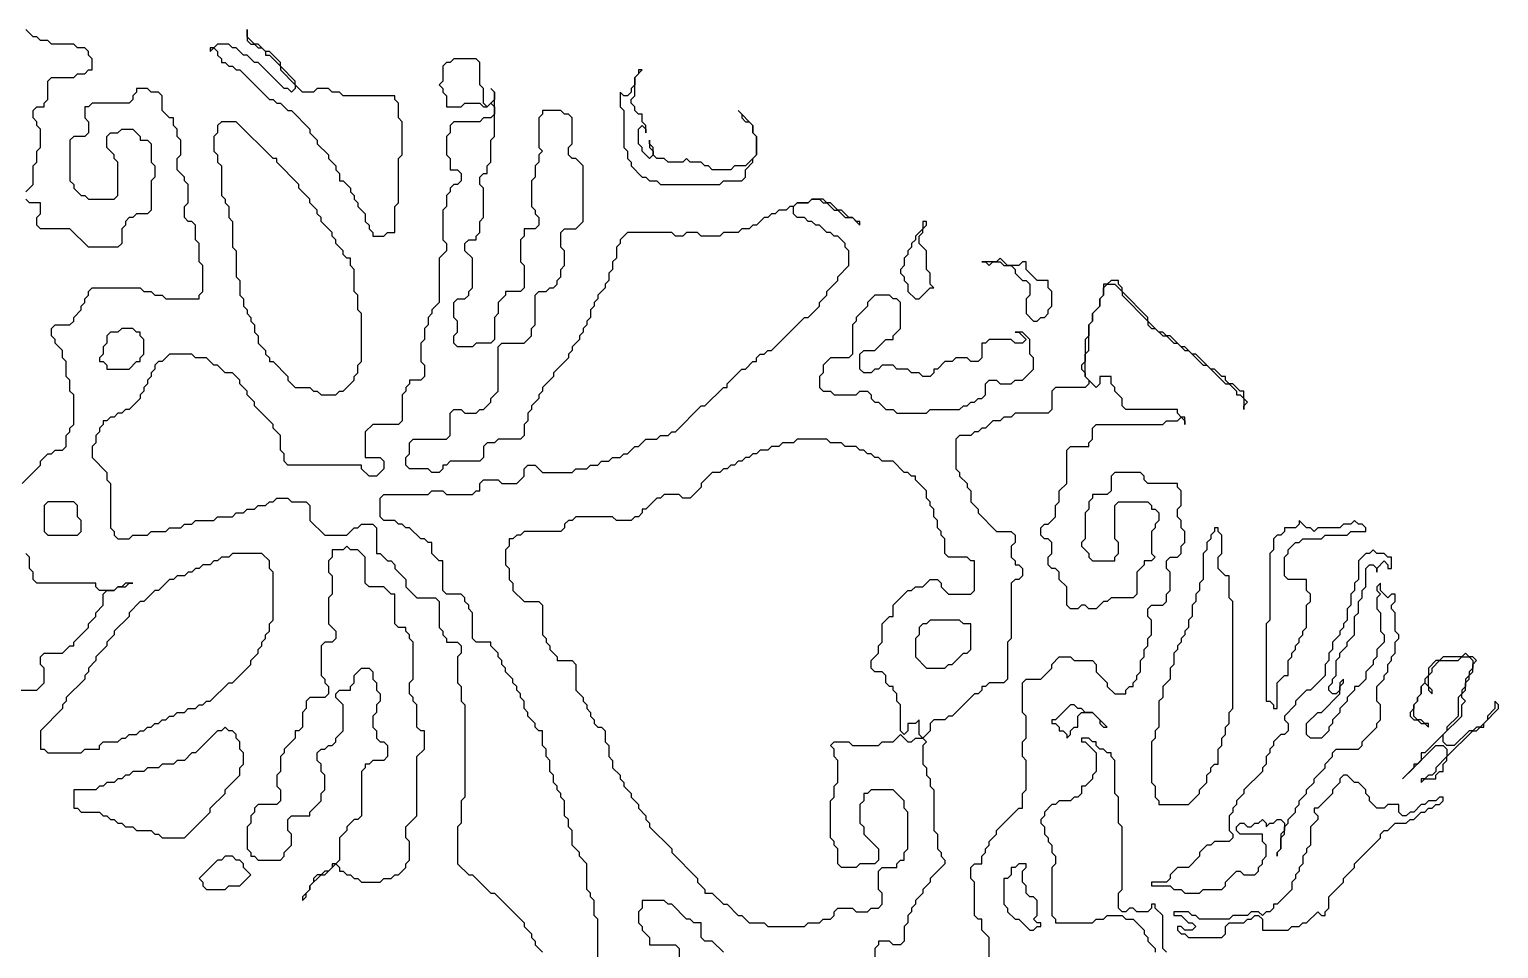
# Model space of a CAD drawing. Header units: metres. Extents: x 0 to 500, y 0 to 703.
# Drawn here: x 222.25 to 272, y 304.38 to 335.5 of the extents above; entities that cross this region are included whole.
import ezdxf

# ---------------------------------------------------------------- set-up
doc = ezdxf.new("R2010")
doc.units = ezdxf.units.M

msp = doc.modelspace()

# ---------------------------------------------------------------- linework, layer by layer
for points in [[(222.125, 330), (222.375, 330.25), (222.375, 330.875), (222.5, 331), (222.5, 331.375), (222.625, 331.5), (222.625, 332.125), (222.5, 332.25), (222.5, 332.375), (222.375, 332.5), (222.375, 332.75), (222.5, 332.875), (222.75, 332.875), (222.75, 333), (222.875, 333.125), (222.875, 333.75), (223, 333.875), (223.75, 333.875), (223.875, 334), (224.125, 334), (224.25, 334.125), (224.375, 334.125), (224.375, 334.5), (224.25, 334.625), (224.25, 334.75), (224.125, 334.875), (223.875, 334.875), (223.75, 335), (223, 335), (222.875, 335.125), (222.625, 335.125), (222.5, 335.25), (222.375, 335.25), (222.125, 335.5)], [(241.5, 303.375), (241.5, 305.375), (241.375, 305.5), (241.375, 306), (241.25, 306.125), (241.25, 306.25), (241.125, 306.375), (241.125, 307.25), (240.875, 307.5), (240.875, 307.625), (240.625, 307.875), (240.625, 308.375), (240.5, 308.5), (240.5, 308.75), (240.375, 308.875), (240.375, 309.375), (240.25, 309.5), (240.25, 309.625), (240.125, 309.75), (240.125, 309.875), (240, 310), (240, 310.25), (239.875, 310.375), (239.875, 310.75), (239.75, 310.875), (239.75, 311.125), (239.625, 311.25), (239.625, 311.75), (239.5, 311.75), (239.375, 311.875), (239.375, 312), (239.125, 312.25), (239.125, 312.375), (239, 312.5), (239, 312.75), (238.875, 312.875), (238.875, 313), (238.75, 313.125), (238.75, 313.25), (238.625, 313.375), (238.625, 313.5), (238.375, 313.75), (238.375, 313.875), (238.25, 314), (238.25, 314.125), (238.125, 314.25), (238.125, 314.375), (237.875, 314.625), (237.875, 314.75), (237.375, 314.75), (237.25, 314.875), (237.25, 315.75), (237.125, 315.875), (237.125, 316), (237, 316.125), (237, 316.25), (236.875, 316.375), (236.375, 316.375), (236.25, 316.5), (236.25, 317.5), (236.125, 317.5), (235.875, 317.75), (235.875, 318.125), (235.75, 318.125), (235.625, 318.25), (235.5, 318.25), (235.125, 318.625), (235, 318.625), (234.875, 318.75), (234.75, 318.75), (234.625, 318.875), (234.25, 318.875), (234.125, 319), (234.125, 319.625), (234.25, 319.75), (235.75, 319.75), (235.875, 319.875), (236.25, 319.875), (236.375, 319.75), (237.25, 319.75), (237.375, 319.875), (237.5, 319.875), (237.5, 320.125), (237.625, 320.25), (238.125, 320.25), (238.25, 320.125), (238.75, 320.125), (239, 320.375), (239, 320.625), (239.125, 320.75), (239.375, 320.75), (239.625, 320.5), (240.625, 320.5), (240.75, 320.625), (241.125, 320.625), (241.25, 320.75), (241.5, 320.75), (241.625, 320.875), (241.875, 320.875), (242, 321), (242.25, 321), (242.375, 321.125), (242.5, 321.125), (242.75, 321.375), (242.875, 321.375), (243.125, 321.625), (243.5, 321.625), (243.625, 321.75), (243.875, 321.75), (244, 321.875), (244.125, 321.875), (245, 322.75), (245.125, 322.75), (245.75, 323.375), (245.875, 323.375), (245.875, 323.5), (246.375, 324), (246.5, 324), (246.75, 324.25), (246.875, 324.25), (246.875, 324.375), (247, 324.5), (247.125, 324.5), (247.25, 324.625), (247.375, 324.625), (248.5, 325.75), (248.625, 325.75), (249, 326.125), (249, 326.25), (249.25, 326.5), (249.25, 326.625), (249.625, 327), (249.625, 327.125), (250, 327.5), (250, 328), (249.875, 328.125), (249.875, 328.25), (249.625, 328.5), (249.5, 328.5), (249.375, 328.625), (249.25, 328.625), (249, 328.875), (248.875, 328.875), (248.75, 329), (248.625, 329), (248.5, 329.125), (248.25, 329.125), (248.125, 329.25), (248.125, 329.5), (248.25, 329.625), (248.625, 329.625), (248.75, 329.75), (249, 329.75), (249.125, 329.625), (249.25, 329.625), (249.5, 329.375), (249.625, 329.375), (249.875, 329.125), (250.125, 329.125), (250.375, 328.875), (250.375, 329), (250.25, 329), (250.125, 329.125), (250, 329.125), (249.75, 329.375), (249.625, 329.375), (249.375, 329.625), (249.25, 329.625), (249.125, 329.75), (248.75, 329.75), (248.625, 329.625), (248.25, 329.625), (248.125, 329.5), (248, 329.5), (247.875, 329.375), (247.625, 329.375), (247.5, 329.25), (247.375, 329.25), (247.25, 329.125), (247.125, 329.125), (246.875, 328.875), (246.75, 328.875), (246.625, 328.75), (246.375, 328.75), (246.25, 328.625), (245.75, 328.625), (245.625, 328.5), (245, 328.5), (244.875, 328.625), (244.5, 328.625), (244.375, 328.5), (244.125, 328.5), (244, 328.625), (242.5, 328.625), (242.25, 328.375), (242.25, 328.25), (242.125, 328.125), (242.125, 327.75), (242, 327.625), (242, 327.375), (241.875, 327.25), (241.875, 327), (241.75, 326.875), (241.75, 326.75), (241.5, 326.5), (241.5, 326.375), (241.375, 326.25), (241.375, 326.125), (241.25, 326), (241.25, 325.75), (241.125, 325.625), (241.125, 325.5), (241, 325.375), (241, 325.25), (240.875, 325.125), (240.875, 325), (240.625, 324.75), (240.625, 324.625), (240.5, 324.5), (240.5, 324.375), (240, 323.875), (240, 323.75), (239.625, 323.375), (239.625, 323.25), (239.5, 323.125), (239.5, 323), (239.25, 322.75), (239.25, 322.625), (239.125, 322.5), (239.125, 322.25), (239, 322.125), (239, 321.75), (238.875, 321.625), (238.125, 321.625), (238, 321.5), (237.75, 321.5), (237.625, 321.375), (237.625, 321), (237.5, 320.875), (236.5, 320.875), (236.375, 320.75), (236.25, 320.75), (236.25, 320.625), (236.125, 320.5), (235.875, 320.5), (235.75, 320.625), (235.125, 320.625), (235, 320.75), (235, 321), (235.125, 321.125), (235.125, 321.5), (235.25, 321.625), (236.375, 321.625), (236.5, 321.75), (236.5, 322.5), (236.625, 322.625), (236.875, 322.625), (237, 322.5), (237.375, 322.5), (237.5, 322.625), (237.625, 322.625), (237.875, 322.875), (237.875, 323), (238.125, 323.25), (238.125, 324.75), (238.25, 324.875), (239, 324.875), (239.25, 325.125), (239.25, 325.375), (239.375, 325.5), (239.375, 326.5), (239.5, 326.625), (239.75, 326.625), (239.875, 326.75), (240, 326.75), (240.125, 326.875), (240.125, 327), (240.25, 327.125), (240.25, 327.375), (240.375, 327.5), (240.375, 328), (240.25, 328.125), (240.25, 328.625), (240.375, 328.75), (240.75, 328.75), (241, 329), (241, 330.875), (240.75, 331.125), (240.625, 331.125), (240.5, 331.25), (240.5, 331.5), (240.625, 331.625), (240.625, 332.5), (240.5, 332.625), (240.375, 332.625), (240.25, 332.75), (239.625, 332.75), (239.625, 332.625), (239.5, 332.5), (239.5, 331.5), (239.625, 331.375), (239.5, 331.25), (239.5, 331), (239.375, 330.875), (239.375, 330.5), (239.25, 330.375), (239.25, 329.5), (239.375, 329.375), (239.375, 329.25), (239.5, 329.125), (239.5, 328.875), (239.375, 328.75), (239, 328.75), (239, 328.5), (238.875, 328.375), (238.875, 327.625), (239, 327.5), (239, 326.75), (238.875, 326.625), (238.375, 326.625), (238.375, 326.5), (238.125, 326.25), (238.125, 325.875), (238, 325.75), (238, 325), (237.875, 324.875), (237.375, 324.875), (237.25, 324.75), (236.75, 324.75), (236.625, 324.875), (236.625, 325.125), (236.75, 325.25), (236.75, 325.625), (236.625, 325.75), (236.625, 326.25), (236.75, 326.375), (237, 326.375), (237.125, 326.5), (237.125, 326.625), (237.25, 326.75), (237.25, 327.75), (237, 328), (237, 328.25), (237.125, 328.375), (237.375, 328.375), (237.375, 328.5), (237.5, 328.625), (237.5, 329), (237.625, 329.125), (237.625, 330.125), (237.5, 330.25), (237.5, 330.5), (237.625, 330.625), (237.75, 330.625), (237.75, 330.875), (237.875, 331), (237.875, 331.75), (238, 331.875), (238, 333.375), (237.875, 333.5), (238, 333.375), (238, 333.125), (237.75, 332.875), (237.625, 333), (237.625, 333.5), (237.5, 333.625), (237.5, 334.375), (237.375, 334.5), (236.625, 334.5), (236.5, 334.375), (236.375, 334.375), (236.25, 334.25), (236.25, 333.75), (236.125, 333.625), (236.25, 333.5), (236.25, 333.375), (236.375, 333.25), (236.375, 332.875), (236.875, 332.875), (237, 333), (237.5, 333), (237.625, 332.875), (237.75, 332.875), (237.875, 333), (238, 332.875), (238, 332.625), (237.875, 332.5), (237.625, 332.5), (237.5, 332.375), (236.625, 332.375), (236.5, 332.25), (236.5, 332), (236.375, 331.875), (236.375, 331.25), (236.5, 331.125), (236.5, 330.75), (236.75, 330.75), (236.875, 330.625), (236.875, 330.375), (236.75, 330.25), (236.625, 330.25), (236.5, 330.125), (236.5, 330), (236.375, 329.875), (236.375, 329.5), (236.25, 329.375), (236.25, 328.375), (236.375, 328.25), (236.375, 328), (236.125, 327.75), (236.125, 326.25), (235.875, 326), (235.875, 325.875), (235.75, 325.75), (235.75, 325.5), (235.625, 325.375), (235.625, 325), (235.5, 324.875), (235.5, 324.25), (235.625, 324.125), (235.625, 323.75), (235.5, 323.625), (235.125, 323.625), (235.125, 323.5), (235, 323.375), (235, 323.25), (234.875, 323.125), (234.875, 322.25), (234.75, 322.125), (233.875, 322.125), (233.625, 321.875), (233.625, 321), (234.125, 321), (234.25, 320.875), (234.25, 320.625), (234, 320.375), (233.75, 320.375), (233.5, 320.625), (233.5, 320.75), (231, 320.75), (230.875, 320.875), (230.875, 321.125), (230.75, 321.25), (230.75, 321.75), (230.5, 322), (230.5, 322.125), (229.875, 322.75), (229.875, 322.875), (229.625, 323.125), (229.625, 323.25), (229.375, 323.5), (229.375, 323.625), (229.125, 323.875), (228.875, 323.875), (228.625, 324.125), (228.5, 324.125), (228.25, 324.375), (227.875, 324.375), (227.75, 324.5), (227, 324.5), (226.75, 324.25), (226.625, 324.25), (226.5, 324.125), (226.5, 324), (226.375, 323.875), (226.375, 323.75), (226.25, 323.625), (226.25, 323.5), (226.125, 323.375), (226.125, 323.25), (226, 323.125), (226, 323), (225.625, 322.625), (225.5, 322.625), (225.375, 322.5), (225.25, 322.5), (225.125, 322.375), (225, 322.375), (224.875, 322.25), (224.75, 322.25), (224.75, 322.125), (224.625, 322), (224.625, 321.875), (224.5, 321.75), (224.5, 321.5), (224.375, 321.375), (224.375, 321), (224.875, 320.5), (224.875, 320.25), (225, 320.125), (225, 318.625), (225.125, 318.5), (225.125, 318.375), (225.25, 318.25), (225.625, 318.25), (225.75, 318.375), (226.25, 318.375), (226.375, 318.5), (226.875, 318.5), (227, 318.625), (227.375, 318.625), (227.5, 318.75), (227.75, 318.75), (227.875, 318.875), (228.5, 318.875), (228.625, 319), (229.125, 319), (229.25, 319.125), (229.5, 319.125), (229.625, 319.25), (229.875, 319.25), (230, 319.375), (230.25, 319.375), (230.375, 319.5), (230.5, 319.5), (230.625, 319.625), (231, 319.625), (231.125, 319.5), (231.625, 319.5), (231.75, 319.375), (231.75, 318.875), (232.25, 318.375), (233, 318.375), (233.25, 318.625), (233.375, 318.625), (233.5, 318.75), (233.875, 318.75), (234, 318.625), (234, 317.75), (234.125, 317.75), (234.375, 317.5), (234.5, 317.5), (234.625, 317.375), (234.625, 317.25), (235, 316.875), (235, 316.625), (235.375, 316.25), (236, 316.25), (236.125, 316.125), (236.125, 315.25), (236.25, 315.125), (236.25, 315), (236.375, 314.875), (236.375, 314.75), (236.75, 314.75), (236.875, 314.625), (236.875, 314.375), (236.75, 314.25), (236.75, 313.375), (236.875, 313.25), (236.875, 312.75), (237, 312.625), (237, 309.5), (236.875, 309.375), (236.875, 308.625), (236.75, 308.5), (236.75, 307.25), (237.125, 306.875), (237.25, 306.875), (237.875, 306.25), (238, 306.25), (239, 305.25), (239, 305.125), (239.25, 304.875), (239.25, 304.75), (239.375, 304.625), (239.375, 304.5), (239.625, 304.25)], [(222, 320.125), (222.625, 320.75), (222.625, 320.875), (222.875, 321.125), (223, 321.125), (223.125, 321.25), (223.375, 321.25), (223.5, 321.375), (223.5, 321.75), (223.625, 321.875), (223.625, 322), (223.75, 322.125), (223.75, 323.125), (223.625, 323.25), (223.625, 323.625), (223.5, 323.75), (223.5, 324.25), (223.375, 324.375), (223.375, 324.625), (223.125, 324.875), (223.125, 325), (223, 325.125), (223, 325.375), (223.125, 325.5), (223.625, 325.5), (223.75, 325.625), (223.75, 325.75), (224, 326), (224, 326.125), (224.125, 326.25), (224.125, 326.375), (224.25, 326.5), (224.25, 326.625), (224.375, 326.75), (226, 326.75), (226.125, 326.625), (226.375, 326.625), (226.5, 326.5), (226.75, 326.5), (226.875, 326.375), (228, 326.375), (228, 326.5), (228.125, 326.625), (228.125, 327.5), (228, 327.625), (228, 328.25), (227.875, 328.375), (227.875, 328.875), (227.75, 329), (227.625, 329), (227.5, 329.125), (227.5, 329.5), (227.625, 329.625), (227.625, 330.25), (227.5, 330.375), (227.5, 330.5), (227.25, 330.75), (227.25, 331.125), (227.375, 331.25), (227.375, 331.75), (227.25, 331.875), (227.25, 332.125), (227.125, 332.25), (227.125, 332.5), (227, 332.5), (226.75, 332.75), (226.75, 333.25), (226.625, 333.375), (226.375, 333.375), (226.25, 333.5), (225.875, 333.5), (225.875, 333.375), (225.75, 333.25), (225.75, 333.125), (225.625, 333), (224.375, 333), (224.25, 332.875), (224.125, 332.875), (224.125, 332.5), (224.25, 332.375), (224.25, 332), (224.125, 331.875), (223.75, 331.875), (223.625, 331.75), (223.625, 330.375), (223.75, 330.25), (223.75, 330.125), (224, 329.875), (224.125, 329.875), (224.25, 329.75), (225.125, 329.75), (225.25, 329.875), (225.25, 331), (225.125, 331.125), (225.125, 331.25), (224.875, 331.5), (224.875, 331.875), (225, 332), (225.25, 332), (225.375, 332.125), (225.75, 332.125), (226, 331.875), (226, 331.75), (226.25, 331.75), (226.375, 331.625), (226.375, 331), (226.5, 330.875), (226.5, 330.5), (226.375, 330.375), (226.375, 329.375), (226.25, 329.25), (225.875, 329.25), (225.75, 329.125), (225.625, 329.125), (225.5, 329), (225.5, 328.875), (225.375, 328.75), (225.375, 328.25), (225.25, 328.125), (224.25, 328.125), (223.625, 328.75), (222.625, 328.75), (222.5, 328.875), (222.5, 329.125), (222.625, 329.25), (222.625, 329.625), (222.25, 329.625), (222.125, 329.75)], [(254.75, 304), (254.75, 304.75), (254.5, 305), (254.5, 305.375), (254.375, 305.375), (254.25, 305.5), (254.25, 306.625), (254.125, 306.75), (254.125, 307.125), (254.25, 307.25), (254.5, 307.25), (254.5, 307.5), (254.625, 307.625), (254.625, 307.75), (254.75, 307.875), (254.75, 308), (255, 308.25), (255, 308.375), (255.75, 309.125), (255.875, 309.125), (255.875, 309.625), (256, 309.75), (256, 310.75), (255.875, 310.875), (255.875, 311.375), (256, 311.5), (256, 312.25), (255.875, 312.375), (255.875, 313.375), (256, 313.5), (256.5, 313.5), (256.875, 313.875), (256.875, 314), (257.125, 314.25), (257.5, 314.25), (257.625, 314.125), (258.25, 314.125), (258.375, 314), (258.375, 313.75), (258.75, 313.375), (258.75, 313.25), (259, 313), (259.375, 313), (259.375, 313.125), (259.5, 313.25), (259.625, 313.25), (259.625, 313.375), (259.75, 313.5), (259.75, 313.625), (259.875, 313.75), (259.875, 314.125), (260, 314.25), (260, 314.5), (260.125, 314.625), (260.125, 314.875), (260.25, 315), (260.25, 315.5), (260.125, 315.625), (260.125, 315.875), (260.25, 316), (260.625, 316), (260.75, 316.125), (260.75, 316.375), (260.875, 316.5), (260.875, 317.125), (260.75, 317.25), (260.75, 317.5), (260.875, 317.625), (261.125, 317.625), (261.25, 317.75), (261.25, 318), (261.375, 318.125), (261.375, 318.5), (261.25, 318.625), (261.25, 318.875), (261.125, 319), (261.125, 319.25), (261.25, 319.375), (261.25, 319.875), (261.125, 320), (261.125, 320.125), (260.125, 320.125), (260, 320.25), (260, 320.375), (259.875, 320.5), (259, 320.5), (258.875, 320.375), (258.875, 319.875), (258.75, 319.75), (258.25, 319.75), (258.25, 319.625), (258.125, 319.5), (258.125, 319.25), (258, 319.125), (258, 318.25), (257.875, 318.125), (257.875, 318), (258.125, 317.75), (258.125, 317.625), (258.25, 317.5), (259, 317.5), (259, 317.625), (259.125, 317.75), (259.125, 318.125), (259, 318.25), (259, 319.375), (259.125, 319.5), (260.125, 319.5), (260.25, 319.375), (260.25, 319.25), (260.375, 319.25), (260.5, 319.125), (260.5, 318.875), (260.375, 318.75), (260.375, 318.625), (260.25, 318.5), (260.25, 317.75), (260.375, 317.625), (260.25, 317.5), (260, 317.5), (260, 317.375), (259.75, 317.125), (259.75, 316.375), (259.625, 316.25), (258.875, 316.25), (258.75, 316.125), (258.625, 316.125), (258.375, 315.875), (258.125, 315.875), (258, 316), (257.875, 316), (257.75, 315.875), (257.5, 315.875), (257.375, 316), (257.375, 316.625), (257.125, 316.875), (257.125, 317.125), (257, 317.25), (256.875, 317.25), (256.75, 317.375), (256.75, 317.625), (256.875, 317.75), (256.875, 318.125), (256.75, 318.25), (256.625, 318.25), (256.5, 318.375), (256.5, 318.625), (256.625, 318.75), (256.75, 318.75), (257, 319), (257, 319.375), (257.125, 319.5), (257.125, 319.875), (257.375, 320.125), (257.375, 321.25), (257.5, 321.375), (258.125, 321.375), (258.125, 321.5), (258.25, 321.625), (258.25, 322), (258.375, 322.125), (260.625, 322.125), (260.75, 322.25), (261.125, 322.25), (261.25, 322.375), (261.375, 322.25), (261.375, 322.125), (261.375, 322.375), (261.25, 322.375), (261.125, 322.5), (261.125, 322.625), (259.375, 322.625), (259.25, 322.75), (259.25, 323), (259, 323.25), (259, 323.375), (258.875, 323.5), (258.875, 323.75), (258.5, 323.75), (258.5, 323.5), (258.375, 323.375), (258, 323.75), (258, 324.5), (258.125, 324.625), (258.125, 325.5), (258.25, 325.625), (258.25, 325.875), (258.5, 326.125), (258.5, 326.375), (258.625, 326.5), (258.625, 326.75), (258.75, 326.875), (259, 326.875), (259.25, 326.625), (259.25, 326.5), (260.125, 325.625), (260.125, 325.5), (260.25, 325.375), (260.375, 325.375), (260.625, 325.125), (260.75, 325.125), (261, 324.875), (261.125, 324.875), (261.375, 324.625), (261.5, 324.625), (262, 324.125), (262.125, 324.125), (262.75, 323.5), (262.875, 323.5), (263.125, 323.25), (263.125, 323.125), (263.25, 323.125), (263.375, 323), (263.375, 322.625), (263.375, 322.75), (263.5, 322.875), (263.375, 323), (263.375, 323.25), (263.25, 323.25), (263, 323.5), (262.875, 323.5), (262.75, 323.625), (262.75, 323.75), (262.625, 323.75), (262.375, 324), (262.25, 324), (261.75, 324.5), (261.625, 324.5), (261.375, 324.75), (261.25, 324.75), (260.875, 325.125), (260.75, 325.125), (260.625, 325.25), (260.5, 325.25), (260.125, 325.625), (260.125, 325.75), (259.25, 326.625), (259.25, 326.75), (259.125, 326.875), (259.125, 327), (258.875, 327), (258.75, 326.875), (258.625, 326.875), (258.625, 326.5), (258.5, 326.375), (258.5, 326.125), (258.25, 325.875), (258.25, 325.625), (258.125, 325.5), (258.125, 325.125), (258, 325), (258, 324.25), (257.875, 324.125), (257.875, 324), (258, 323.875), (258, 323.75), (258.125, 323.625), (258.125, 323.5), (258, 323.375), (257, 323.375), (256.875, 323.25), (256.875, 322.625), (256.75, 322.5), (255.625, 322.5), (255.5, 322.375), (255.25, 322.375), (255.125, 322.25), (254.875, 322.25), (254.625, 322), (254.5, 322), (254.375, 321.875), (254.25, 321.875), (254.125, 321.75), (253.75, 321.75), (253.625, 321.625), (253.625, 320.625), (253.75, 320.5), (253.75, 320.375), (254, 320.125), (254, 320), (254.125, 319.875), (254.125, 319.5), (254.375, 319.25), (254.375, 319.125), (255, 318.5), (255.5, 318.5), (255.625, 318.375), (255.625, 318.125), (255.5, 318), (255.5, 317.625), (255.625, 317.5), (255.625, 317.375), (255.75, 317.375), (255.875, 317.25), (255.875, 317), (255.75, 316.875), (255.625, 316.875), (255.5, 316.75), (255.5, 314.875), (255.375, 314.75), (255.375, 313.5), (255.25, 313.375), (254.75, 313.375), (254.625, 313.25), (254.5, 313.25), (254.5, 313.125), (254.375, 313), (254.25, 313), (253.5, 312.25), (253.375, 312.25), (253.25, 312.125), (252.875, 312.125), (252.75, 312), (252.75, 311.75), (252.5, 311.5), (252.375, 311.625), (252.375, 312.125), (252.25, 312), (252, 312), (252, 311.75), (251.875, 311.625), (251.75, 311.75), (251.75, 312.625), (251.625, 312.75), (251.625, 313), (251.5, 313.125), (251.5, 313.25), (251.375, 313.25), (251.25, 313.375), (251.25, 313.625), (251.125, 313.75), (250.875, 313.75), (250.75, 313.875), (250.75, 314.125), (251, 314.375), (251, 314.625), (251.125, 314.75), (251.125, 315.375), (251.375, 315.625), (251.5, 315.625), (251.5, 316), (252, 316.5), (252.125, 316.5), (252.25, 316.625), (252.5, 316.625), (252.75, 316.875), (253, 316.875), (253.125, 316.75), (253.125, 316.625), (253.375, 316.375), (254.125, 316.375), (254.25, 316.5), (254.25, 317.5), (254.125, 317.5), (254, 317.625), (253.375, 317.625), (253.25, 317.75), (253.25, 318.25), (253.125, 318.375), (253.125, 318.5), (253, 318.625), (253, 318.875), (252.875, 319), (252.875, 319.25), (252.75, 319.375), (252.75, 319.5), (252.625, 319.625), (252.625, 319.875), (252.25, 320.25), (252.25, 320.375), (252.125, 320.375), (252, 320.5), (251.875, 320.5), (251.5, 320.875), (251.125, 320.875), (251, 321), (250.875, 321), (250.75, 321.125), (250.625, 321.125), (250.5, 321.25), (250.375, 321.25), (250.25, 321.375), (249.875, 321.375), (249.75, 321.5), (249.375, 321.5), (249.25, 321.625), (248.25, 321.625), (248.125, 321.5), (247.75, 321.5), (247.625, 321.375), (247.375, 321.375), (247.25, 321.25), (247, 321.25), (246.875, 321.125), (246.75, 321.125), (246.625, 321), (246.5, 321), (246.375, 320.875), (246.25, 320.875), (246.125, 320.75), (246, 320.75), (245.875, 320.625), (245.75, 320.625), (245.625, 320.5), (245.375, 320.5), (245, 320.125), (245, 320), (244.625, 319.625), (244.375, 319.625), (244.25, 319.75), (243.75, 319.75), (243.625, 319.625), (243.5, 319.625), (243.125, 319.25), (243, 319.25), (243, 319.125), (242.875, 319), (242.75, 319), (242.625, 318.875), (242.125, 318.875), (242, 319), (240.75, 319), (240.625, 318.875), (240.5, 318.875), (240.375, 318.75), (240.375, 318.625), (240.25, 318.5), (239, 318.5), (238.875, 318.375), (238.75, 318.375), (238.625, 318.25), (238.5, 318.25), (238.5, 318), (238.375, 317.875), (238.375, 317.375), (238.5, 317.25), (238.5, 316.875), (238.625, 316.75), (238.625, 316.5), (239, 316.125), (239.5, 316.125), (239.625, 316), (239.625, 315), (239.75, 314.875), (239.75, 314.75), (239.875, 314.625), (239.875, 314.5), (240.125, 314.25), (240.125, 314.125), (240.625, 314.125), (240.75, 314), (240.75, 313.125), (241, 312.875), (241, 312.75), (241.125, 312.625), (241.125, 312.5), (241.25, 312.375), (241.25, 312.25), (241.375, 312.125), (241.375, 312), (241.5, 311.875), (241.625, 311.875), (241.75, 311.75), (241.75, 311.375), (241.875, 311.25), (241.875, 310.875), (242, 310.75), (242, 310.5), (242.25, 310.25), (242.25, 310.125), (242.375, 310), (242.375, 309.875), (242.625, 309.625), (242.625, 309.5), (242.875, 309.25), (242.875, 309.125), (243.125, 308.875), (243.125, 308.75), (243.25, 308.625), (243.25, 308.5), (244, 307.75), (244, 307.625), (244.875, 306.75), (244.875, 306.625), (245.125, 306.375), (245.125, 306.25), (245.375, 306.25), (245.75, 305.875), (245.875, 305.875), (246.25, 305.5), (246.375, 305.5), (246.625, 305.25), (247.125, 305.25), (247.25, 305.125), (248.5, 305.125), (248.625, 305.25), (249, 305.25), (249.125, 305.375), (249.375, 305.375), (249.5, 305.5), (249.5, 305.625), (249.625, 305.75), (250.125, 305.75), (250.25, 305.625), (250.625, 305.625), (250.75, 305.75), (251, 305.75), (251.125, 305.875), (251.125, 306.25), (251, 306.375), (251, 307), (251.125, 307.125), (251.625, 307.125), (251.625, 307.25), (251.75, 307.375), (251.875, 307.375), (251.875, 307.625), (252, 307.75), (252, 309), (251.875, 309.125), (251.875, 309.375), (251.5, 309.75), (250.75, 309.75), (250.625, 309.625), (250.5, 309.625), (250.5, 309.375), (250.375, 309.25), (250.375, 308.625), (250.5, 308.5), (250.5, 308.25), (251, 307.75), (251, 307.375), (250.875, 307.25), (250.375, 307.25), (250.25, 307.125), (249.75, 307.125), (249.625, 307.25), (249.625, 307.75), (249.5, 307.875), (249.5, 308), (249.375, 308.125), (249.375, 309.375), (249.5, 309.5), (249.5, 309.875), (249.625, 310), (249.625, 310.75), (249.5, 310.875), (249.5, 311.125), (249.375, 311.25), (249.5, 311.375), (250, 311.375), (250.125, 311.25), (251, 311.25), (251.125, 311.375), (251.5, 311.375), (251.75, 311.625), (252, 311.375), (252.125, 311.375), (252.25, 311.5), (252.5, 311.5), (252.625, 311.375), (252.5, 311.25), (252.5, 310.625), (252.625, 310.5), (252.625, 310.25), (252.75, 310.125), (252.75, 309.875), (252.875, 309.75), (252.875, 308.375), (253, 308.25), (253, 307.75), (253.125, 307.625), (253.125, 307.5), (253.25, 307.375), (253.25, 307.25), (252.75, 306.75), (252.75, 306.625), (252.5, 306.375), (252.5, 306.25), (252.25, 306), (252.25, 305.875), (252.125, 305.75), (252.125, 305.625), (252, 305.5), (252, 305.25), (251.875, 305.125), (251.875, 304.625), (251.75, 304.5), (251.5, 304.5), (251.375, 304.625), (251, 304.625), (251, 304.5), (250.875, 304.375), (250.875, 303.875)], [(221.875, 313.125), (222.5, 313.125), (222.75, 313.375), (222.75, 313.875), (222.625, 314), (222.625, 314.25), (222.75, 314.375), (223.375, 314.375), (223.625, 314.625), (223.75, 314.625), (223.75, 314.75), (224.25, 315.25), (224.25, 315.375), (224.5, 315.625), (224.5, 315.75), (224.75, 316), (224.75, 316.375), (224.875, 316.5), (225.125, 316.5), (225.25, 316.625), (225.5, 316.625), (225.625, 316.75), (225.75, 316.75), (225.5, 316.75), (225.375, 316.625), (225.25, 316.625), (225.125, 316.5), (224.625, 316.5), (224.5, 316.625), (224.5, 316.75), (222.5, 316.75), (222.375, 316.875), (222.375, 317.125), (222.25, 317.25), (222.25, 317.625), (222.125, 317.75)], [(260.75, 304.25), (260.625, 304.375), (260.625, 305.5), (260.375, 305.75), (260.375, 305.875), (260.25, 305.875), (260.25, 305.75), (260.125, 305.625), (259.75, 305.625), (259.625, 305.75), (259.5, 305.75), (259.375, 305.625), (259.25, 305.625), (259.125, 305.75), (259.125, 306.25), (259.25, 306.375), (259.25, 308.5), (259.125, 308.625), (259.125, 309.5), (259, 309.625), (259, 310.75), (258.875, 310.875), (258.875, 311), (258.75, 311), (258.625, 311.125), (258.5, 311.125), (258.375, 311.25), (258.375, 311.375), (258.25, 311.375), (258.125, 311.5), (257.875, 311.5), (257.875, 311.375), (258, 311.375), (258.375, 311), (258.375, 310.375), (258.25, 310.25), (258.25, 310.125), (258, 309.875), (257.875, 309.875), (257.875, 309.625), (257.75, 309.5), (257.625, 309.5), (257.5, 309.375), (257.125, 309.375), (257, 309.25), (256.875, 309.25), (256.625, 309), (256.625, 308.875), (256.5, 308.75), (256.5, 308.625), (256.625, 308.5), (256.625, 308.25), (256.75, 308.125), (256.75, 308), (256.875, 307.875), (256.875, 307.625), (257, 307.5), (257, 307.25), (256.875, 307.125), (256.875, 305.5), (257, 305.375), (257, 305.25), (258.25, 305.25), (258.375, 305.375), (258.625, 305.375), (258.75, 305.5), (259.25, 305.5), (259.375, 305.375), (259.625, 305.375), (260, 305), (260, 304.875), (260.125, 304.75), (260.125, 304.625), (260.375, 304.375), (260.375, 304.25)], [(245.75, 304.25), (245.375, 304.625), (245.125, 304.625), (245, 304.75), (245, 305.25), (244.75, 305.25), (244.625, 305.375), (244.5, 305.375), (244, 305.875), (243.875, 305.875), (243.75, 306), (243, 306), (243, 305.75), (242.875, 305.625), (242.875, 305.25), (243, 305.125), (243, 305), (243.25, 304.75), (243.25, 304.5), (244.125, 304.5), (244.25, 304.375), (244.25, 304)]]:
    msp.add_lwpolyline(points)
for points in [[(229.625, 335.5), (229.625, 335.125), (229.75, 335), (229.875, 335), (230, 334.875), (230.125, 334.875), (230.25, 334.75), (230.25, 334.625), (230.375, 334.625), (230.75, 334.25), (230.75, 334.125), (231.25, 333.625), (231.25, 333.5), (231.125, 333.375), (231, 333.5), (230.875, 333.5), (230, 334.375), (229.875, 334.375), (229.625, 334.625), (229.5, 334.625), (229.25, 334.875), (229.125, 334.875), (229, 335), (228.625, 335), (228.5, 334.875), (228.375, 334.875), (228.375, 334.75), (228.5, 334.875), (228.625, 334.75), (228.625, 334.625), (228.75, 334.5), (228.75, 334.375), (228.875, 334.375), (229, 334.25), (229.125, 334.25), (229.25, 334.125), (229.375, 334.125), (230.375, 333.125), (230.5, 333.125), (230.625, 333), (230.75, 333), (231, 332.75), (231.125, 332.75), (231.75, 332.125), (231.75, 332), (232, 331.75), (232, 331.625), (232.375, 331.25), (232.375, 331.125), (232.625, 330.875), (232.625, 330.75), (232.75, 330.625), (232.75, 330.375), (232.875, 330.375), (233.125, 330.125), (233.125, 330), (233.25, 329.875), (233.25, 329.75), (233.375, 329.625), (233.375, 329.5), (233.625, 329.25), (233.625, 329), (233.75, 328.875), (233.75, 328.75), (233.875, 328.625), (233.875, 328.5), (234.25, 328.5), (234.375, 328.625), (234.625, 328.625), (234.625, 329.5), (234.75, 329.625), (234.75, 331.125), (234.875, 331.25), (234.875, 332.375), (234.75, 332.5), (234.75, 333), (234.625, 333.125), (234.625, 333.25), (232.875, 333.25), (232.75, 333.375), (232.5, 333.375), (232.375, 333.5), (232, 333.5), (231.875, 333.375), (231.5, 333.375), (231.25, 333.625), (231.25, 333.75), (230.75, 334.25), (230.75, 334.375), (230.375, 334.75), (230.25, 334.75), (230, 335), (229.875, 335), (229.625, 335.25)], [(242.875, 334.125), (242.875, 334), (242.75, 333.875), (242.75, 333.625), (242.625, 333.5), (242.625, 333.375), (242.5, 333.25), (242.375, 333.25), (242.25, 333.375), (242.25, 332.875), (242.375, 332.75), (242.375, 331.5), (242.5, 331.375), (242.5, 331.125), (242.625, 331), (242.625, 330.875), (243, 330.5), (243.125, 330.5), (243.25, 330.375), (243.5, 330.375), (243.625, 330.25), (245.625, 330.25), (245.75, 330.375), (246.375, 330.375), (246.5, 330.5), (246.5, 330.75), (246.75, 331), (246.75, 331.125), (246.875, 331.25), (246.875, 331.875), (246.75, 332), (246.75, 332.25), (246.25, 332.75), (246.375, 332.625), (246.375, 332.5), (246.5, 332.375), (246.625, 332.375), (246.75, 332.25), (246.75, 332), (246.875, 331.875), (246.875, 331.25), (246.5, 330.875), (246.125, 330.875), (246, 330.75), (245.375, 330.75), (245.25, 330.875), (245.125, 330.875), (245, 331), (244.625, 331), (244.5, 331.125), (244.375, 331), (243.875, 331), (243.75, 331.125), (243.5, 331.125), (243.375, 331.25), (243.375, 331.5), (243.25, 331.625), (243.25, 331.75), (243.25, 331.5), (243.375, 331.375), (243.375, 331.25), (243.25, 331.125), (243, 331.375), (243, 331.5), (242.875, 331.625), (242.875, 332.125), (243, 332.25), (243.125, 332.125), (243.125, 332), (243.125, 332.25), (243, 332.375), (243, 332.625), (242.875, 332.625), (242.75, 332.75), (242.75, 332.875), (242.625, 333), (242.625, 333.125), (242.75, 333.25), (242.75, 333.875), (243, 334.125)], [(228.75, 332.375), (228.625, 332.25), (228.625, 332), (228.5, 331.875), (228.5, 331.375), (228.625, 331.25), (228.625, 331), (228.75, 330.875), (228.75, 329.875), (228.875, 329.75), (228.875, 329.625), (229, 329.5), (229, 329.125), (229.125, 329), (229.125, 328.125), (229.25, 328), (229.25, 327.125), (229.375, 327), (229.375, 326.5), (229.5, 326.375), (229.5, 326.125), (229.625, 326), (229.625, 325.875), (229.75, 325.75), (229.75, 325.625), (229.875, 325.5), (229.875, 325.25), (230, 325.125), (230, 324.875), (230.25, 324.625), (230.25, 324.5), (230.375, 324.375), (230.375, 324.25), (230.5, 324.25), (231, 323.75), (231, 323.625), (231.25, 323.375), (231.75, 323.375), (231.875, 323.25), (232, 323.25), (232.125, 323.125), (232.625, 323.125), (232.75, 323.25), (232.875, 323.25), (233.25, 323.625), (233.25, 323.75), (233.375, 323.875), (233.375, 324.125), (233.5, 324.25), (233.5, 325.875), (233.375, 326), (233.375, 326.5), (233.25, 326.625), (233.25, 327.375), (233.125, 327.5), (233.125, 327.75), (233, 327.75), (232.875, 327.875), (232.875, 328), (232.625, 328.25), (232.625, 328.375), (232.5, 328.5), (232.5, 328.625), (232.125, 329), (232.125, 329.125), (232, 329.25), (232, 329.375), (231.75, 329.625), (231.75, 329.75), (231.375, 330.125), (231.375, 330.25), (230.625, 331), (230.625, 331.125), (230.5, 331.125), (229.25, 332.375)], [(252.5, 329), (252.5, 328.75), (252.25, 328.5), (252.25, 328.375), (252.125, 328.25), (252.125, 328.125), (252, 328), (252, 327.875), (251.875, 327.75), (251.875, 327.5), (251.75, 327.375), (251.75, 327.25), (251.875, 327.125), (251.875, 327), (252, 326.875), (252, 326.625), (252.25, 326.375), (252.375, 326.375), (252.75, 326.75), (252.875, 326.75), (252.75, 326.875), (252.75, 327.25), (252.625, 327.375), (252.625, 328), (252.375, 328.25), (252.375, 328.5), (252.5, 328.625), (252.5, 328.75), (252.625, 328.875), (252.625, 329)], [(255.125, 327.75), (255, 327.625), (254.5, 327.625), (254.625, 327.625), (254.75, 327.5), (254.875, 327.625), (255.125, 327.625), (255.25, 327.5), (255.5, 327.5), (255.625, 327.375), (255.625, 327.25), (255.875, 327), (256, 327), (256.125, 326.875), (256.125, 326.5), (256, 326.375), (256, 325.875), (256.25, 325.625), (256.375, 325.625), (256.5, 325.75), (256.625, 325.75), (256.75, 325.875), (256.75, 326), (256.875, 326.125), (256.875, 326.625), (256.75, 326.75), (256.75, 327), (256.375, 327), (256, 327.375), (256, 327.625), (255.875, 327.625), (255.75, 327.5), (255.375, 327.5)], [(250.875, 326.5), (250.625, 326.25), (250.625, 326.125), (250.25, 325.75), (250.25, 325.625), (250.125, 325.5), (250.125, 324.5), (250, 324.375), (249.375, 324.375), (249.125, 324.125), (249.125, 323.875), (249, 323.75), (249, 323.375), (249.125, 323.25), (249.375, 323.25), (249.5, 323.125), (250.25, 323.125), (250.375, 323.25), (250.625, 323.25), (250.75, 323.125), (250.75, 323), (250.875, 322.875), (251, 322.875), (251.25, 322.625), (251.5, 322.625), (251.625, 322.5), (252.625, 322.5), (252.75, 322.625), (253.75, 322.625), (253.875, 322.75), (254, 322.75), (254.125, 322.875), (254.25, 322.875), (254.375, 323), (254.5, 323), (254.625, 323.125), (254.625, 323.5), (254.75, 323.625), (255, 323.625), (255.125, 323.5), (255.5, 323.5), (255.625, 323.625), (255.875, 323.625), (256.25, 324), (256.25, 324.375), (256.125, 324.5), (256.125, 325), (255.875, 325.25), (255.625, 325.25), (255.75, 325.25), (256, 325), (255.875, 324.875), (255.625, 324.875), (255.5, 325), (254.75, 325), (254.625, 324.875), (254.5, 324.875), (254.5, 324.375), (254.375, 324.25), (254.125, 324.25), (254, 324.375), (253.625, 324.375), (253.5, 324.25), (253.25, 324.25), (253, 324), (252.875, 324), (252.875, 323.875), (252.75, 323.75), (252.5, 323.75), (252.375, 323.875), (252.125, 323.875), (252, 324), (251.625, 324), (251.5, 324.125), (251.125, 324.125), (251, 324), (250.875, 324), (250.75, 323.875), (250.5, 323.875), (250.375, 324), (250.375, 324.5), (250.5, 324.625), (250.875, 324.625), (251.25, 325), (251.5, 325), (251.5, 325.125), (251.75, 325.375), (251.75, 326.25), (251.625, 326.375), (251.5, 326.375), (251.375, 326.5)], [(225.375, 325.375), (225.25, 325.25), (225, 325.25), (224.875, 325.125), (224.875, 324.875), (224.75, 324.75), (224.75, 324.5), (224.625, 324.375), (224.625, 324.25), (224.75, 324.25), (224.875, 324.125), (224.875, 324), (225.625, 324), (225.875, 324.25), (226, 324.25), (226, 324.375), (226.125, 324.5), (226.125, 325), (226, 325.125), (226, 325.25), (225.875, 325.25), (225.75, 325.375)], [(222.875, 319.5), (222.75, 319.375), (222.75, 318.5), (222.875, 318.375), (223.875, 318.375), (224, 318.5), (224, 318.875), (223.875, 319), (223.875, 319.375), (223.75, 319.5)], [(262.375, 318.625), (262.375, 318.5), (262.25, 318.375), (262.25, 318.25), (262.125, 318.125), (262.125, 317.875), (262, 317.75), (262, 316.875), (261.875, 316.75), (261.875, 316.5), (261.75, 316.375), (261.75, 316.125), (261.625, 316), (261.625, 315.625), (261.5, 315.5), (261.5, 315.25), (261.375, 315.125), (261.375, 315), (261.25, 314.875), (261.25, 314.75), (261.125, 314.625), (261.125, 314.5), (261, 314.375), (261, 314), (260.875, 313.875), (260.875, 313.5), (260.625, 313.25), (260.625, 312.875), (260.5, 312.75), (260.5, 311.875), (260.375, 311.75), (260.375, 311.5), (260.25, 311.375), (260.25, 310), (260.375, 309.875), (260.375, 309.5), (260.5, 309.375), (260.5, 309.25), (261.5, 309.25), (261.875, 309.625), (261.875, 309.75), (262.125, 310), (262.125, 310.25), (262.25, 310.375), (262.25, 310.5), (262.375, 310.625), (262.5, 310.625), (262.5, 311.125), (262.625, 311.25), (262.625, 311.5), (262.75, 311.625), (262.75, 311.875), (262.875, 312), (262.875, 312.375), (263, 312.5), (263, 316.125), (262.875, 316.25), (262.875, 317), (262.75, 317), (262.5, 317.25), (262.5, 317.625), (262.625, 317.75), (262.625, 318.375), (262.5, 318.5), (262.5, 318.625)], [(265.25, 318.875), (265.25, 318.75), (265.125, 318.625), (264.75, 318.625), (264.75, 318.5), (264.625, 318.375), (264.5, 318.375), (264.375, 318.25), (264.375, 317.875), (264.25, 317.75), (264.25, 315.5), (264.125, 315.375), (264.125, 312.75), (264.25, 312.75), (264.375, 312.625), (264.375, 312.5), (264.5, 312.5), (264.5, 313.375), (264.75, 313.625), (264.875, 313.625), (264.875, 314.125), (265, 314.25), (265, 314.375), (265.125, 314.5), (265.125, 314.625), (265.25, 314.75), (265.25, 314.875), (265.375, 315), (265.375, 315.125), (265.5, 315.25), (265.5, 316), (265.625, 316.125), (265.625, 316.375), (265.5, 316.5), (265.5, 316.875), (264.875, 316.875), (264.75, 317), (264.75, 317.625), (264.875, 317.75), (264.875, 317.875), (265.125, 318.125), (265.25, 318.125), (265.375, 318.25), (266, 318.25), (266.125, 318.375), (266.875, 318.375), (267, 318.5), (267.5, 318.5), (267.5, 318.625), (267.375, 318.75), (267.25, 318.75), (267.125, 318.875), (267, 318.75), (266.75, 318.75), (266.625, 318.625), (265.875, 318.625), (265.75, 318.5), (265.625, 318.625), (265.5, 318.625)], [(233, 318), (232.875, 317.875), (232.5, 317.875), (232.5, 317.625), (232.375, 317.5), (232.375, 317.125), (232.5, 317), (232.5, 316.375), (232.375, 316.25), (232.375, 315.375), (232.625, 315.125), (232.625, 314.875), (232.5, 314.75), (232.25, 314.75), (232.125, 314.625), (232.125, 313.625), (232.25, 313.5), (232.25, 313.375), (232.375, 313.25), (232.375, 313), (232.25, 312.875), (231.75, 312.875), (231.625, 312.75), (231.625, 312.5), (231.5, 312.375), (231.5, 311.875), (231.375, 311.75), (231.25, 311.75), (231.25, 311.5), (230.875, 311.125), (230.875, 311), (230.75, 310.875), (230.75, 310.375), (230.625, 310.25), (230.625, 309.875), (230.75, 309.75), (230.75, 309.375), (230.625, 309.25), (230, 309.25), (229.875, 309.125), (229.875, 309), (229.75, 308.875), (229.75, 308.625), (229.625, 308.5), (229.625, 307.75), (229.75, 307.625), (229.75, 307.5), (229.875, 307.5), (230, 307.375), (230.75, 307.375), (230.875, 307.5), (230.875, 307.625), (231.125, 307.875), (231.125, 308.25), (231, 308.375), (231, 308.75), (231.125, 308.875), (231.75, 308.875), (231.75, 309), (232.125, 309.375), (232.125, 309.625), (232.25, 309.75), (232.25, 310.25), (232.125, 310.375), (232.125, 310.625), (232, 310.75), (232, 311), (232.125, 311.125), (232.25, 311.125), (232.375, 311.25), (232.5, 311.25), (232.625, 311.375), (232.625, 311.5), (232.875, 311.75), (232.875, 312.625), (232.625, 312.875), (232.625, 313), (232.75, 313.125), (233.125, 313.125), (233.125, 313.25), (233.25, 313.375), (233.25, 313.625), (233.5, 313.875), (233.75, 313.875), (233.875, 313.75), (233.875, 313.5), (234, 313.375), (234, 313.125), (234.125, 313), (234.125, 312.75), (234, 312.625), (234, 312.375), (233.875, 312.25), (233.875, 311.875), (234, 311.75), (234, 311.5), (234.125, 311.375), (234.25, 311.375), (234.375, 311.25), (234.375, 310.875), (234.25, 310.75), (233.875, 310.75), (233.75, 310.625), (233.625, 310.625), (233.625, 310.5), (233.5, 310.375), (233.5, 308.875), (233.375, 308.75), (233.25, 308.75), (233, 308.5), (233, 308.375), (232.75, 308.125), (232.75, 307.375), (232.625, 307.25), (232.5, 307.25), (232.5, 307.125), (232.375, 307), (232.25, 307), (232.125, 306.875), (232, 306.875), (231.875, 306.75), (231.875, 306.625), (231.75, 306.5), (231.75, 306.375), (231.5, 306.125), (231.5, 306), (231.625, 306.125), (231.625, 306.25), (231.75, 306.375), (231.75, 306.5), (232.125, 306.875), (232.25, 306.875), (232.625, 307.25), (232.75, 307.125), (232.75, 307), (232.875, 307), (233, 306.875), (233.125, 306.875), (233.25, 306.75), (233.375, 306.75), (233.5, 306.625), (234.125, 306.625), (234.25, 306.75), (234.5, 306.75), (234.625, 306.875), (234.75, 306.875), (235, 307.125), (235, 307.25), (235.125, 307.375), (235.125, 308), (235, 308.125), (235, 308.5), (235.375, 308.875), (235.375, 310.875), (235.625, 311.125), (235.625, 311.75), (235.5, 311.75), (235.375, 311.875), (235.375, 312.625), (235.25, 312.75), (235.25, 312.875), (235.125, 313), (235.125, 313.375), (235.25, 313.5), (235.25, 314.75), (235.125, 314.875), (235.125, 315), (235, 315.125), (235, 315.25), (234.75, 315.25), (234.625, 315.375), (234.625, 316.375), (234.5, 316.375), (234.25, 316.625), (233.75, 316.625), (233.625, 316.75), (233.625, 317.625), (233.375, 317.875), (233.125, 317.875)], [(229.125, 317.75), (229, 317.625), (228.75, 317.625), (228.625, 317.5), (228.5, 317.5), (228.375, 317.375), (228.125, 317.375), (228, 317.25), (227.875, 317.25), (227.75, 317.125), (227.625, 317.125), (227.5, 317), (227.25, 317), (227.125, 316.875), (227, 316.875), (226.625, 316.5), (226.5, 316.5), (226.125, 316.125), (226, 316.125), (225.625, 315.75), (225.625, 315.625), (225.125, 315.125), (225.125, 315), (224.875, 314.75), (224.875, 314.625), (224.5, 314.25), (224.5, 314.125), (224.25, 313.875), (224.25, 313.75), (224.125, 313.625), (224.125, 313.5), (223.5, 312.875), (223.5, 312.75), (223.375, 312.625), (223.375, 312.5), (222.625, 311.75), (222.625, 311.125), (222.75, 311.125), (222.875, 311), (224, 311), (224.125, 311.125), (224.625, 311.125), (224.625, 311.25), (224.75, 311.375), (225.25, 311.375), (225.375, 311.5), (225.5, 311.5), (225.625, 311.625), (225.875, 311.625), (226, 311.75), (226.125, 311.75), (226.25, 311.875), (226.375, 311.875), (226.5, 312), (226.625, 312), (226.75, 312.125), (226.875, 312.125), (227, 312.25), (227.125, 312.25), (227.25, 312.375), (227.5, 312.375), (227.625, 312.5), (227.875, 312.5), (228, 312.625), (228.125, 312.625), (228.25, 312.75), (228.375, 312.75), (229, 313.375), (229.125, 313.375), (229.75, 314), (229.75, 314.125), (230, 314.375), (230, 314.5), (230.125, 314.625), (230.125, 314.75), (230.25, 314.875), (230.25, 315), (230.375, 315.125), (230.375, 315.375), (230.5, 315.5), (230.5, 317.125), (230.375, 317.25), (230.375, 317.5), (230.125, 317.75)], [(267.75, 317.875), (267.625, 317.75), (267.5, 317.75), (267.25, 317.5), (267.25, 316.875), (267.125, 316.75), (267.125, 316.5), (267, 316.375), (267, 316), (266.875, 315.875), (266.875, 315.5), (266.75, 315.375), (266.75, 315.25), (266.625, 315.125), (266.625, 315), (266.375, 314.75), (266.375, 314.5), (266.25, 314.375), (266.25, 314.125), (266.125, 314), (266.125, 313.625), (265.625, 313.125), (265.5, 313.125), (265.125, 312.75), (265.125, 312.625), (264.75, 312.25), (264.75, 312.125), (264.875, 312), (264.875, 311.75), (264.75, 311.625), (264.625, 311.625), (264.375, 311.375), (264.375, 311.25), (264.25, 311.125), (264.25, 311), (264.125, 310.875), (264.125, 310.625), (264, 310.5), (264, 310.375), (263.375, 309.75), (263.375, 309.625), (263.125, 309.375), (263.125, 309.25), (263, 309.125), (263, 309), (262.875, 308.875), (262.875, 308.375), (263, 308.25), (263, 308.125), (262.875, 308), (262.375, 308), (262.25, 307.875), (262.125, 307.875), (261.875, 307.625), (261.875, 307.5), (261.5, 307.125), (261.125, 307.125), (260.875, 306.875), (260.875, 306.75), (260.75, 306.625), (260.25, 306.625), (260.25, 306.5), (260.875, 306.5), (261, 306.375), (261.25, 306.375), (261.375, 306.25), (261.875, 306.25), (262, 306.375), (262.625, 306.375), (262.75, 306.5), (262.75, 306.625), (263.125, 307), (263.25, 307), (263.375, 306.875), (263.75, 306.875), (263.875, 307), (263.875, 307.125), (264, 307.25), (264, 307.375), (264.125, 307.5), (264.125, 307.875), (264, 308), (264, 308.25), (263.25, 308.25), (263.125, 308.375), (263.125, 308.5), (263.25, 308.625), (263.375, 308.625), (263.5, 308.5), (263.625, 308.5), (263.75, 308.625), (263.875, 308.625), (264, 308.75), (264.125, 308.625), (264.125, 308.5), (264.25, 308.625), (264.375, 308.625), (264.5, 308.75), (264.625, 308.75), (264.75, 308.625), (264.75, 308.375), (264.625, 308.25), (264.625, 307.75), (264.5, 307.625), (264.5, 307.5), (264.5, 307.625), (264.625, 307.75), (264.625, 308.125), (264.75, 308.25), (264.75, 308.5), (264.875, 308.625), (264.875, 308.75), (265.125, 309), (265.125, 309.125), (265.25, 309.25), (265.25, 309.375), (265.5, 309.625), (265.5, 309.75), (265.75, 310), (265.75, 310.125), (266.125, 310.5), (266.125, 310.625), (266.375, 310.875), (266.375, 311), (266.5, 311.125), (267.25, 311.125), (267.375, 311.25), (267.375, 311.375), (267.875, 311.875), (267.875, 312), (268, 312.125), (268, 312.625), (267.875, 312.75), (267.875, 313.25), (268.125, 313.5), (268.125, 313.625), (268.25, 313.75), (268.25, 314), (268.375, 314.125), (268.375, 314.25), (268.5, 314.375), (268.5, 314.75), (268.625, 314.875), (268.625, 315), (268.5, 315.125), (268.5, 315.75), (268.375, 315.875), (268.375, 316), (268.5, 316.125), (268.5, 316.375), (268.375, 316.375), (268.25, 316.25), (268, 316.5), (268, 316.75), (267.875, 316.625), (267.875, 316.5), (268, 316.375), (267.875, 316.25), (267.875, 315.875), (268, 315.75), (268, 315.125), (268.125, 315), (268.125, 314.75), (267.875, 314.5), (267.875, 314.25), (267.75, 314.125), (267.75, 314), (267.5, 313.75), (267.5, 313.5), (267.25, 313.25), (267.125, 313.25), (267.125, 313.125), (266.875, 312.875), (266.875, 312.75), (266.625, 312.5), (266.625, 312.375), (266.375, 312.125), (266.375, 312), (266.25, 311.875), (266.25, 311.75), (266, 311.5), (265.625, 311.5), (265.5, 311.625), (265.5, 312), (265.875, 312.375), (266, 312.375), (266.625, 313), (266.625, 313.25), (266.75, 313.375), (266.75, 313.5), (266.625, 313.375), (266.625, 313.125), (266.5, 313), (266.375, 313), (266.25, 313.125), (266.25, 313.25), (266.375, 313.375), (266.375, 313.5), (266.5, 313.625), (266.5, 314.125), (266.625, 314.25), (266.625, 314.375), (266.875, 314.625), (266.875, 314.75), (267.125, 315), (267.125, 315.625), (267.25, 315.75), (267.25, 316.125), (267.375, 316.25), (267.375, 316.5), (267.5, 316.625), (267.5, 317.25), (267.625, 317.375), (267.75, 317.375), (267.875, 317.25), (267.875, 317.125), (267.875, 317.25), (268.125, 317.5), (268.25, 317.375), (268.25, 317.25), (268.375, 317.25), (268.375, 317.625), (268.25, 317.625), (268.125, 317.75), (267.875, 317.75)], [(252.75, 315.5), (252.625, 315.375), (252.5, 315.375), (252.375, 315.25), (252.375, 315), (252.25, 314.875), (252.25, 314.25), (252.625, 313.875), (253.25, 313.875), (253.375, 314), (253.5, 314), (253.875, 314.375), (254, 314.375), (254.125, 314.5), (254.125, 315.375), (253.875, 315.375), (253.75, 315.5)], [(270.875, 314.375), (270.75, 314.25), (270.125, 314.25), (270, 314.125), (269.875, 314.125), (269.625, 313.875), (269.625, 313.625), (269.5, 313.5), (269.5, 313.375), (269.375, 313.25), (269.375, 313), (269.25, 312.875), (269.25, 312.75), (269.125, 312.625), (269.125, 312.5), (269, 312.375), (269, 312.25), (269.125, 312.125), (269.25, 312.125), (269.375, 312), (269.5, 312), (269.625, 311.875), (269.625, 312), (269.5, 312), (269.375, 312.125), (269.25, 312.125), (269.125, 312.25), (269.125, 312.625), (269.25, 312.75), (269.25, 312.875), (269.375, 313), (269.375, 313.25), (269.5, 313.375), (269.625, 313.25), (269.625, 313.125), (269.75, 313), (269.75, 313.125), (269.625, 313.25), (269.625, 313.625), (269.75, 313.75), (269.75, 313.875), (270, 314.125), (270.625, 314.125), (270.75, 314.25), (271, 314.25), (271.125, 314.125), (271.125, 313.875), (271, 313.75), (271, 313.625), (270.875, 313.5), (270.875, 313.25), (270.75, 313.125), (270.75, 313), (270.625, 312.875), (270.625, 312.25), (270.25, 311.875), (270.25, 311.75), (269.5, 311), (269.375, 311), (269.375, 310.75), (269.25, 310.625), (269.125, 310.625), (269.125, 310.5), (268.75, 310.125), (269.875, 311.25), (270.125, 311.25), (270.25, 311.125), (270.25, 310.875), (269.875, 310.5), (269.875, 310.375), (269.75, 310.25), (269.625, 310.25), (269.5, 310.125), (269.375, 310.125), (269.375, 310), (269.5, 310.125), (269.875, 310.125), (269.875, 310.25), (270, 310.375), (270.125, 310.375), (270.125, 310.625), (270.25, 310.75), (270.25, 310.875), (271.125, 311.75), (271.25, 311.75), (271.375, 311.875), (271.5, 311.875), (271.5, 312), (272, 312.5), (272, 312.625), (271.875, 312.75), (271.875, 312.5), (271.625, 312.25), (271.625, 312.125), (271.375, 311.875), (271.25, 311.875), (271.125, 311.75), (271, 311.75), (270.5, 311.25), (270.25, 311.25), (270.125, 311.375), (270.125, 311.625), (270.75, 312.25), (270.75, 312.625), (270.875, 312.75), (270.75, 312.875), (270.75, 313), (270.875, 313.125), (270.875, 313.375), (271, 313.5), (271, 313.625), (271.125, 313.75), (271.125, 314), (271.25, 314.125), (271.125, 314.25), (271, 314.25)], [(257.5, 312.625), (257, 312.125), (256.875, 312.125), (256.875, 312), (257, 312), (257.125, 311.875), (257.125, 311.75), (257.25, 311.75), (257.375, 311.625), (257.375, 311.5), (257.5, 311.625), (257.5, 311.75), (257.625, 311.875), (257.75, 311.875), (257.75, 312.25), (257.875, 312.375), (258.25, 312.375), (258.5, 312.125), (258.5, 312), (258.625, 311.875), (258.75, 311.875), (258.25, 312.375), (258, 312.375), (257.875, 312.5), (257.75, 312.5), (257.625, 312.625)], [(228.875, 311.875), (228.75, 311.75), (228.625, 311.75), (227.875, 311), (227.75, 311), (227.5, 310.75), (227.25, 310.75), (227.125, 310.625), (226.75, 310.625), (226.625, 310.5), (226.25, 310.5), (226.125, 310.375), (225.75, 310.375), (225.625, 310.25), (225.5, 310.25), (225.375, 310.125), (225.25, 310.125), (225.125, 310), (224.875, 310), (224.75, 309.875), (224.625, 309.875), (224.5, 309.75), (223.75, 309.75), (223.75, 309.125), (223.875, 309.125), (224, 309), (224.625, 309), (224.75, 308.875), (224.875, 308.875), (225, 308.75), (225.125, 308.75), (225.25, 308.625), (225.375, 308.625), (225.5, 308.5), (225.75, 308.5), (225.875, 308.375), (226.375, 308.375), (226.5, 308.25), (226.625, 308.25), (226.75, 308.125), (227.5, 308.125), (228.375, 309), (228.375, 309.125), (228.875, 309.625), (228.875, 309.75), (229.375, 310.25), (229.375, 310.5), (229.5, 310.625), (229.5, 311), (229.375, 311.125), (229.375, 311.375), (229.25, 311.5), (229.25, 311.625), (229.125, 311.75), (229, 311.75)], [(266.75, 310.25), (266.625, 310.125), (266.625, 310), (266.375, 309.75), (266.375, 309.625), (265.875, 309.125), (265.75, 309.125), (265.75, 309), (265.875, 308.875), (265.875, 308.75), (265.625, 308.5), (265.625, 307.875), (265.5, 307.75), (265.5, 307.625), (265.375, 307.5), (265.375, 307.25), (265.25, 307.125), (265.25, 307), (265.125, 306.875), (265.125, 306.75), (265, 306.625), (265, 306.375), (264.5, 305.875), (264.375, 305.875), (264.375, 305.75), (264.25, 305.625), (264.125, 305.625), (264, 305.5), (263.875, 305.625), (263.625, 305.625), (263.5, 305.5), (263, 305.5), (262.875, 305.375), (261.875, 305.375), (261.75, 305.5), (261.625, 305.5), (261.5, 305.625), (261, 305.625), (261, 305.5), (261.25, 305.5), (261.5, 305.25), (261.625, 305.25), (261.75, 305.125), (261.625, 305), (261.375, 305), (261.25, 305.125), (261.125, 305.125), (261.125, 305), (261.25, 304.875), (261.375, 304.875), (261.5, 304.75), (262.625, 304.75), (262.75, 304.875), (262.75, 305.125), (262.875, 305.25), (263.375, 305.25), (263.5, 305.375), (263.625, 305.375), (263.75, 305.5), (263.875, 305.5), (264, 305.375), (264, 305), (264.875, 305), (265, 305.125), (265.25, 305.125), (265.375, 305.25), (265.5, 305.25), (265.875, 305.625), (266, 305.5), (266.125, 305.5), (266.125, 305.625), (266.25, 305.75), (266.25, 306.125), (266.75, 306.625), (266.75, 306.75), (267.125, 307.125), (267.125, 307.25), (268, 308.125), (268, 308.25), (268.125, 308.375), (268.25, 308.375), (268.5, 308.625), (268.875, 308.625), (269, 308.75), (269.125, 308.75), (269.375, 309), (269.5, 309), (269.625, 309.125), (269.75, 309.125), (269.875, 309.25), (270, 309.25), (270.125, 309.375), (270.125, 309.5), (270, 309.5), (269.875, 309.375), (269.625, 309.375), (269.5, 309.25), (269.375, 309.25), (269.125, 309), (269, 309), (268.875, 308.875), (268.75, 308.875), (268.625, 309), (268.625, 309.25), (268.25, 309.25), (268.125, 309.125), (267.875, 309.125), (267.625, 309.375), (267.625, 309.5), (267.5, 309.625), (267.5, 309.75), (267.25, 310), (267.125, 310), (266.875, 310.25)], [(228.875, 307.5), (228.75, 307.375), (228.625, 307.375), (228, 306.75), (228.125, 306.625), (228.125, 306.5), (228.25, 306.375), (228.875, 306.375), (229, 306.5), (229.375, 306.5), (229.75, 306.875), (229.5, 307.125), (229.5, 307.25), (229.375, 307.375), (229.25, 307.375), (229.125, 307.5)], [(255.75, 307.25), (255.625, 307.125), (255.5, 307.125), (255.5, 306.875), (255.375, 306.75), (255.25, 306.75), (255.25, 305.875), (255.375, 305.75), (255.375, 305.625), (255.625, 305.375), (255.75, 305.375), (256.125, 305), (256.25, 305), (256.375, 305.125), (256.5, 305.125), (256.5, 305.25), (256.375, 305.25), (256.25, 305.375), (256.375, 305.5), (256.375, 306), (256.25, 306.125), (256.125, 306.125), (256, 306.25), (256, 306.5), (255.875, 306.625), (255.875, 307), (256, 307.125), (256, 307.25)]]:
    msp.add_lwpolyline(points, close=True)

doc.saveas('drawing.dxf')
